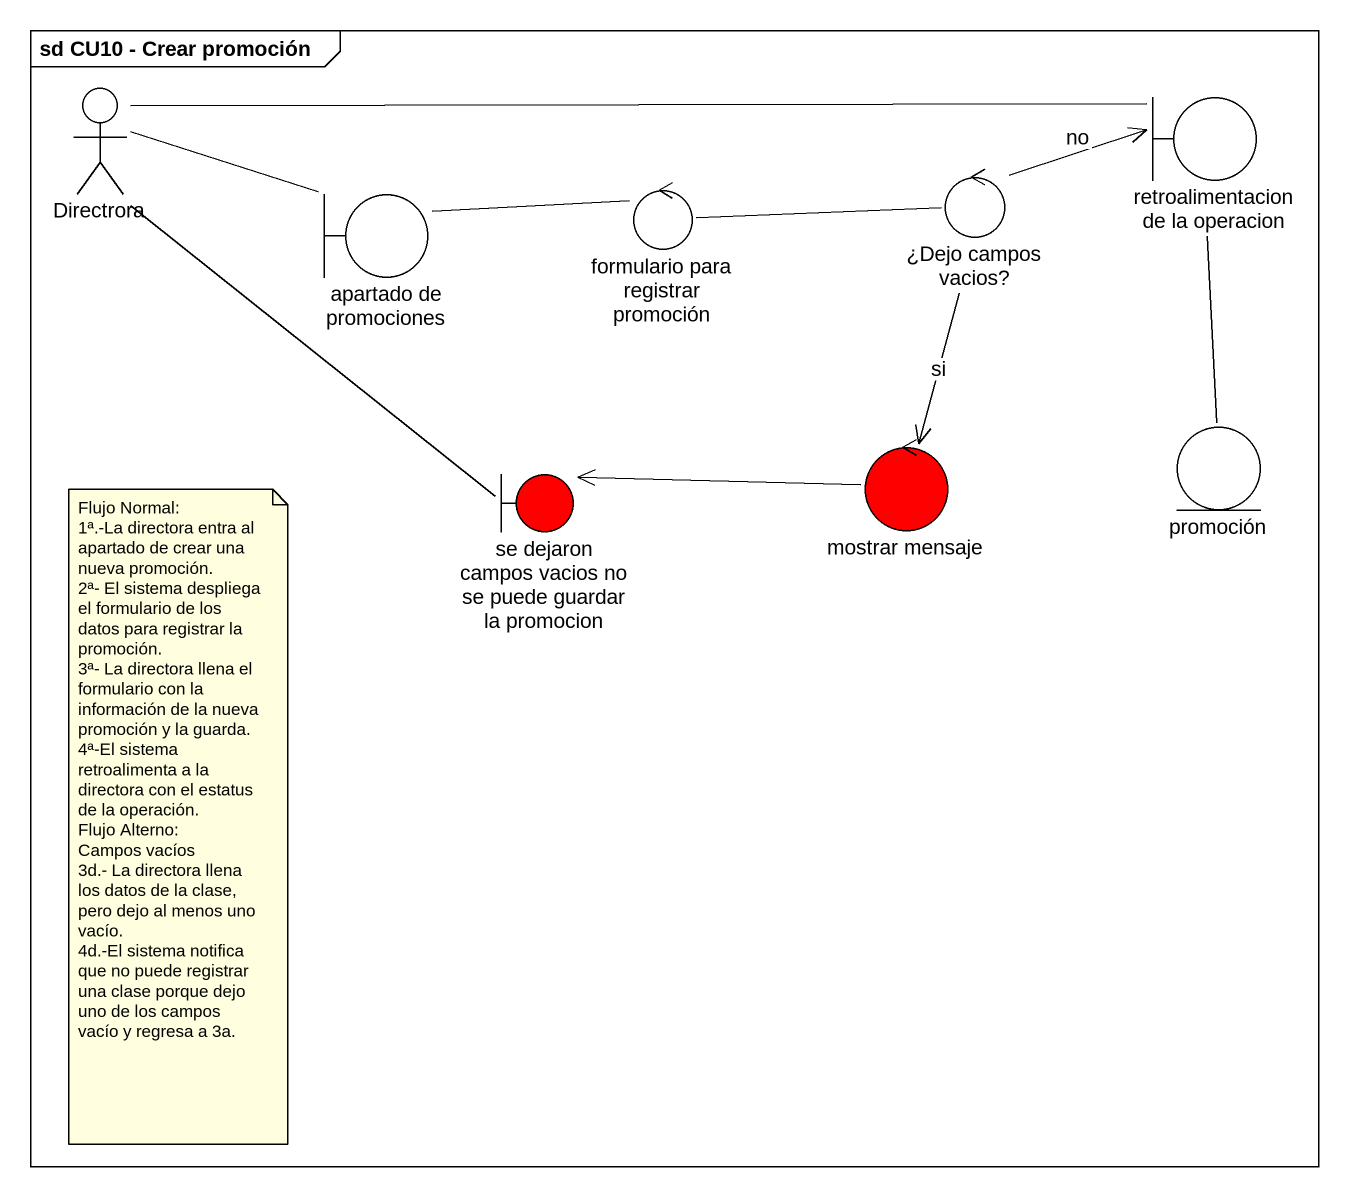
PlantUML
@startuml
mainframe sd CU10 - Crear promoción
actor Directrora
boundary "retroalimentacion de la operacion" as retroalimentacion_de_la
boundary "apartado de promociones" as apartado_de_promociones
control "formulario para registrar promoción" as formulario_para_registrar
control "¿Dejo campos vacios?" as Dejo_campos_vacios
boundary "se dejaron campos vacios no se puede guardar la promocion" as se_dejaron_campos_vacios_no #FF0000
control "mostrar mensaje" as mostrar_mensaje #FF0000
entity promoción
Directrora -right- apartado_de_promociones
retroalimentacion_de_la -left- Directrora
retroalimentacion_de_la -- promoción
apartado_de_promociones -right- formulario_para_registrar
Dejo_campos_vacios -right-> retroalimentacion_de_la : no
Dejo_campos_vacios -left- formulario_para_registrar
Dejo_campos_vacios --> mostrar_mensaje : si
se_dejaron_campos_vacios_no -up- Directrora
mostrar_mensaje -left-> se_dejaron_campos_vacios_no
note as N1
  Flujo Normal:
  1ª.-La directora entra al apartado de crear una nueva promoción.
  2ª- El sistema despliega el formulario de los datos para registrar la promoción.
  3ª- La directora llena el formulario con la información de la nueva promoción y la guarda.
  4ª-El sistema retroalimenta a la directora con el estatus de la operación.
  Flujo Alterno:
  Campos vacíos
  3d.- La directora llena los datos de la clase, pero dejo al menos uno vacío.
  4d.-El sistema notifica que no puede registrar una clase porque dejo uno de los campos vacío y regresa a 3a.
end note
@enduml
